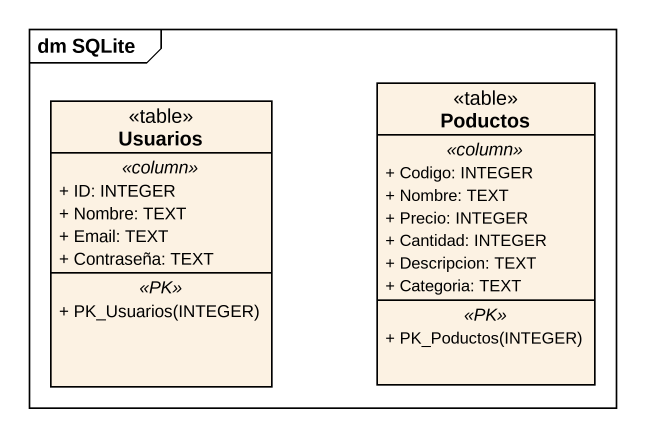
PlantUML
@startuml
mainframe dm SQLite
hide circle
hide empty members
skinparam classAttributeIconSize 0
class Usuarios <<table>> {
  .. <<column>> ..
  + ID: INTEGER
  + Nombre: TEXT
  + Email: TEXT
  + Contraseña: TEXT
  .. <<PK>> ..
  + PK_Usuarios(INTEGER)
}
class Poductos <<table>> {
  .. <<column>> ..
  + Codigo: INTEGER
  + Nombre: TEXT
  + Precio: INTEGER
  + Cantidad: INTEGER
  + Descripcion: TEXT
  + Categoria: TEXT
  .. <<PK>> ..
  + PK_Poductos(INTEGER)
}
@enduml
